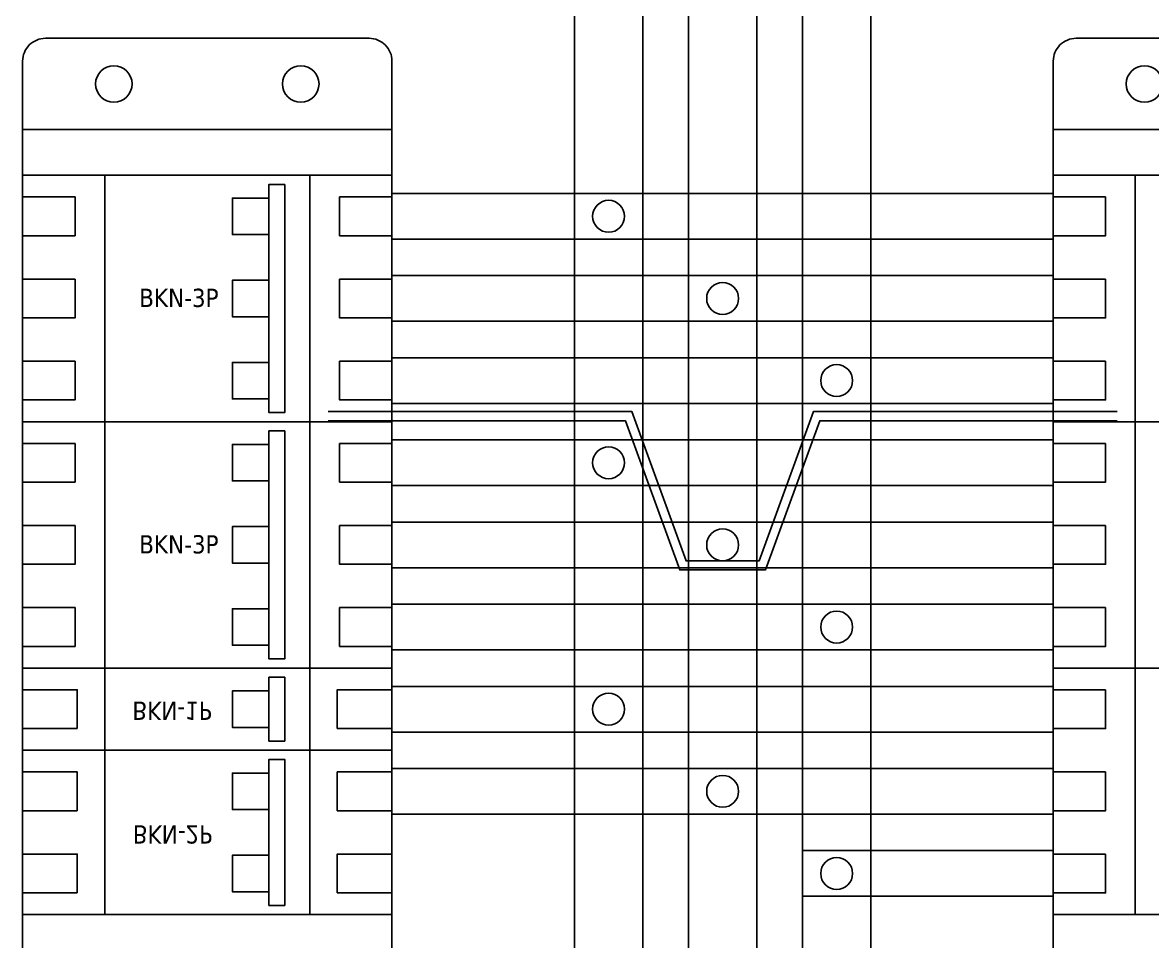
# Model space of a CAD drawing. Header units: millimetres. Extents: x 123558 to 149079, y -1073 to 14418.
# Drawn here: x 131257.6 to 131505.3, y 666 to 867.3 of the extents above; entities that cross this region are included whole.
import ezdxf

# ---------------------------------------------------------------- set-up
doc = ezdxf.new("R2010")
doc.units = ezdxf.units.MM
doc.header["$LTSCALE"] = 3
doc.layers.add('@.VISIBLE', color=7, linetype='Continuous')
doc.styles.add('Tahoma (Input Text)', font='tahoma.ttf')

# ---------------------------------------------------------------- blocks, each defined once
blk = doc.blocks.new('*U53')
for points in [[(-543.89, -2654.33), (-489.89, -2654.33), (-489.89, -2735.33), (-543.89, -2735.33)], [(-541.89, -2677.83), (-491.89, -2677.83), (-491.89, -2681.33), (-541.89, -2681.33)], [(-538.89, -2681.33), (-530.89, -2681.33), (-530.89, -2689.33), (-538.89, -2689.33)], [(-520.89, -2681.33), (-512.89, -2681.33), (-512.89, -2689.33), (-520.89, -2689.33)], [(-502.89, -2681.33), (-494.89, -2681.33), (-494.89, -2689.33), (-502.89, -2689.33)]]:
    blk.add_lwpolyline(points, close=True)
at = {"color": 1}
for points in [[(-539.14, -2665.83), (-530.64, -2665.83), (-530.64, -2654.33), (-539.14, -2654.33)], [(-521.14, -2665.83), (-512.64, -2665.83), (-512.64, -2654.33), (-521.14, -2654.33)], [(-503.14, -2665.83), (-494.64, -2665.83), (-494.64, -2654.33), (-503.14, -2654.33)], [(-539.14, -2723.83), (-530.64, -2723.83), (-530.64, -2735.33), (-539.14, -2735.33)], [(-521.14, -2723.83), (-512.64, -2723.83), (-512.64, -2735.33), (-521.14, -2735.33)], [(-503.14, -2723.83), (-494.64, -2723.83), (-494.64, -2735.33), (-503.14, -2735.33)]]:
    blk.add_lwpolyline(points, close=True, dxfattribs=at)
at = {"color": 3}
blk.add_lwpolyline([(-543.89, -2672.33), (-489.89, -2672.33), (-489.89, -2717.33), (-543.89, -2717.33)], close=True, dxfattribs=at)
at = {"color": 4, "insert": (-519.02, -2709.77), "char_height": 4, "attachment_point": 1, "rotation": 90, "style": 'Tahoma (Input Text)'}
blk.add_mtext_dynamic_manual_height_columns('BKN-3P', width=12.1435, gutter_width=1, heights=[0], dxfattribs=at)
blk = doc.blocks.new('*U39')
for points in [[(-543.89, -2654.33), (-507.89, -2654.33), (-507.89, -2735.33), (-543.89, -2735.33)], [(-541.89, -2677.83), (-509.89, -2677.83), (-509.89, -2681.33), (-541.89, -2681.33)], [(-538.89, -2681.33), (-530.89, -2681.33), (-530.89, -2689.33), (-538.89, -2689.33)], [(-520.89, -2681.33), (-512.89, -2681.33), (-512.89, -2689.33), (-520.89, -2689.33)]]:
    blk.add_lwpolyline(points, close=True)
at = {"color": 1}
for points in [[(-539.14, -2666.33), (-530.64, -2666.33), (-530.64, -2654.33), (-539.14, -2654.33)], [(-521.14, -2666.33), (-512.64, -2666.33), (-512.64, -2654.33), (-521.14, -2654.33)], [(-539.14, -2723.33), (-530.64, -2723.33), (-530.64, -2735.33), (-539.14, -2735.33)], [(-521.14, -2723.33), (-512.64, -2723.33), (-512.64, -2735.33), (-521.14, -2735.33)]]:
    blk.add_lwpolyline(points, close=True, dxfattribs=at)
at = {"color": 3}
blk.add_lwpolyline([(-543.89, -2672.33), (-507.89, -2672.33), (-507.89, -2717.33), (-543.89, -2717.33)], close=True, dxfattribs=at)
at = {"color": 2, "style": 'Tahoma (Input Text)'}
blk.add_text('BKN-2P', height=4, rotation=90, dxfattribs=at).set_placement((-524.33, -2711.16))
blk = doc.blocks.new('*U54')
for points in [[(-543.89, -2654.33), (-525.89, -2654.33), (-525.89, -2735.33), (-543.89, -2735.33)], [(-541.89, -2677.83), (-527.89, -2677.83), (-527.89, -2681.33), (-541.89, -2681.33)], [(-538.89, -2681.33), (-530.89, -2681.33), (-530.89, -2689.33), (-538.89, -2689.33)]]:
    blk.add_lwpolyline(points, close=True)
at = {"color": 1}
for points in [[(-539.14, -2666.33), (-530.64, -2666.33), (-530.64, -2654.33), (-539.14, -2654.33)], [(-539.14, -2723.33), (-530.64, -2723.33), (-530.64, -2735.33), (-539.14, -2735.33)]]:
    blk.add_lwpolyline(points, close=True, dxfattribs=at)
at = {"color": 3}
blk.add_lwpolyline([(-543.89, -2672.33), (-525.89, -2672.33), (-525.89, -2717.33), (-543.89, -2717.33)], close=True, dxfattribs=at)
at = {"color": 1, "style": 'Tahoma (Input Text)'}
blk.add_text('BKN-1P', height=4, rotation=90, dxfattribs=at).set_placement((-533.23, -2711.26))
blk = doc.blocks.new('*U109')
at = {"layer": '@.VISIBLE'}
for p, q in [((0, 81), (0, 0)), ((182, 81), (182, 0))]:
    blk.add_line(p, q, dxfattribs=at)
blk.add_lwpolyline([(202, 76), (202, 5, -0.414214), (197, 0), (-15, 0, -0.414214), (-20, 5), (-20, 76, -0.414214), (-15, 81), (197, 81, -0.414214)], format="xyb", close=True, dxfattribs=at)
at = {"layer": '@.VISIBLE', "color": 2}
for centre in [(-10, 61), (192, 61), (-10, 20), (192, 20)]:
    blk.add_circle(centre, 4, dxfattribs=at)

msp = doc.modelspace()

# ---------------------------------------------------------------- linework, layer by layer
at = {"layer": '@.VISIBLE', "color": 1}
for points in [[(131393.57, 624.85), (131393.57, 895.33), (131378.57, 895.33), (131378.57, 624.85)], [(131483.57, 819.83), (131483.57, 829.83), (131338.57, 829.83), (131338.57, 819.83)], [(131483.57, 765.83), (131483.57, 775.83), (131338.57, 775.83), (131338.57, 765.83)], [(131483.57, 711.83), (131483.57, 721.83), (131338.57, 721.83), (131338.57, 711.83)]]:
    msp.add_lwpolyline(points, close=True, dxfattribs=at)
at = {"layer": '@.VISIBLE', "color": 2}
for points in [[(131418.57, 624.85), (131418.57, 895.33), (131403.57, 895.33), (131403.57, 624.85)], [(131483.57, 801.83), (131483.57, 811.83), (131338.57, 811.83), (131338.57, 801.83)], [(131483.57, 747.83), (131483.57, 757.83), (131338.57, 757.83), (131338.57, 747.83)], [(131483.57, 693.83), (131483.57, 703.83), (131338.57, 703.83), (131338.57, 693.83)]]:
    msp.add_lwpolyline(points, close=True, dxfattribs=at)
at = {"layer": '@.VISIBLE', "color": 4}
for points in [[(131443.57, 624.85), (131443.57, 895.33), (131428.57, 895.33), (131428.57, 624.85)], [(131483.57, 783.83), (131483.57, 793.83), (131338.57, 793.83), (131338.57, 783.83)], [(131483.57, 729.83), (131483.57, 739.83), (131338.57, 739.83), (131338.57, 729.83)], [(131483.57, 675.83), (131483.57, 685.83), (131428.57, 685.83), (131428.57, 675.83)]]:
    msp.add_lwpolyline(points, close=True, dxfattribs=at)
at = {"layer": '@.VISIBLE', "color": 2}
for points in [[(131324.57, 782.03), (131391.17, 782.03), (131403.07, 749.33), (131419.07, 749.33), (131430.97, 782.03), (131497.57, 782.03)], [(131324.57, 780.03), (131389.77, 780.03), (131401.67, 747.33), (131420.47, 747.33), (131432.37, 780.03), (131497.57, 780.03)]]:
    msp.add_lwpolyline(points, dxfattribs=at)
at = {"layer": '@.VISIBLE', "color": 1}
for centre in [(131386.07, 824.83), (131386.07, 770.83), (131386.07, 716.83)]:
    msp.add_circle(centre, 3.5, dxfattribs=at)
at = {"layer": '@.VISIBLE', "color": 2}
for centre in [(131411.07, 806.83), (131411.07, 752.83), (131411.07, 698.83)]:
    msp.add_circle(centre, 3.5, dxfattribs=at)
at = {"layer": '@.VISIBLE', "color": 4}
for centre in [(131436.07, 788.83), (131436.07, 734.83), (131436.07, 680.83)]:
    msp.add_circle(centre, 3.5, dxfattribs=at)

# ---------------------------------------------------------------- block references
at = {"rotation": 270}
for p in [(133992.9, 289.94), (133992.9, 235.94)]:
    msp.add_blockref('*U53', p, dxfattribs=at)
at = {"xscale": -1}
for name, p, rotation in [('*U53', (128829.23, 289.94), 90), ('*U53', (128829.23, 235.94), 90), ('*U54', (133992.9, 1251.72), 270), ('*U53', (128829.23, 181.94), 90), ('*U39', (133992.9, 1215.72), 270)]:
    msp.add_blockref(name, p, dxfattribs=dict(at, rotation=rotation))
at = {"layer": '@.VISIBLE', "rotation": 270}
msp.add_blockref('*U109', (131257.57, 843.83), dxfattribs=at)
at = {"layer": '@.VISIBLE', "xscale": -1, "rotation": 90}
msp.add_blockref('*U109', (131564.57, 843.83), dxfattribs=at)

doc.saveas('drawing.dxf')
